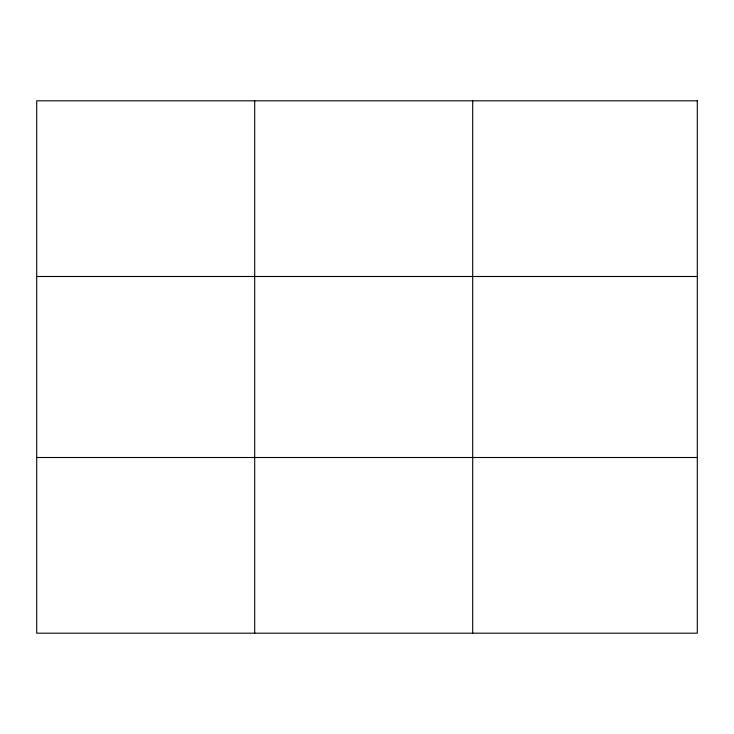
<?xml version="1.0" encoding="UTF-8"?>
<svg xmlns="http://www.w3.org/2000/svg" width="734" height="734" viewBox="0 0 734 734"><rect width="100%" height="100%" fill="white"/><g stroke="black" fill="none" stroke-linecap="round" stroke-linejoin="round"><path stroke-width="1.1" d="M254.698 633.185L254.698 100.815M472.696 633.185L472.696 100.815M36.7 276.498L697.3 276.498M36.7 457.502L697.3 457.502M697.3 100.815L697.3 633.185L36.7 633.185L36.7 100.815L697.3 100.815"/></g></svg>
